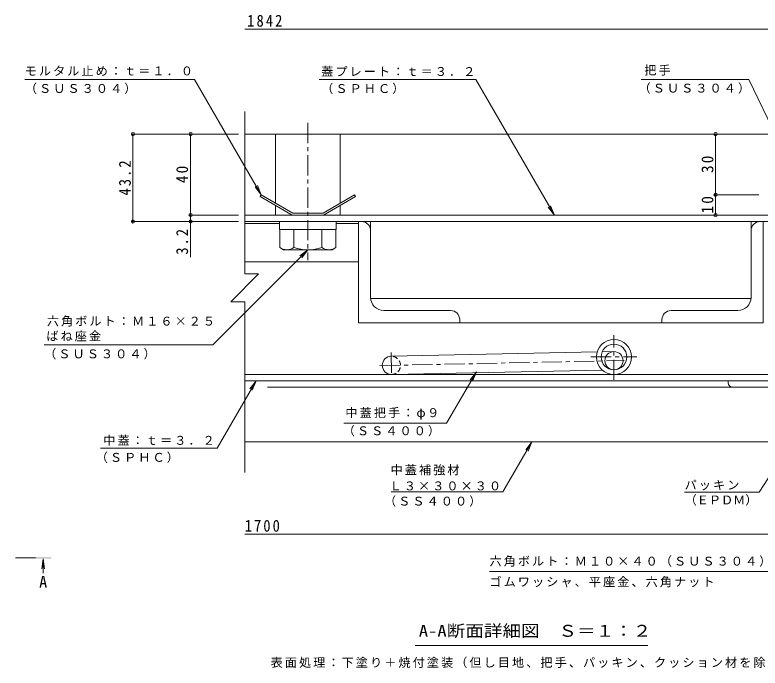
# Model space of a CAD drawing. Units: millimetres at full size, sheet at 1:10, with parts at other scales. Extents: x -2670 to 2753, y -1962 to 1808.
# Drawn here: x -285 to 1557, y 194 to 1808 of the extents above; entities that cross this region are included whole.
import ezdxf
from ezdxf.enums import TextEntityAlignment as Align

# ---------------------------------------------------------------- set-up
doc = ezdxf.new("R2010")
doc.units = ezdxf.units.MM
doc.header["$LTSCALE"] = 10
doc.header["$PDMODE"] = 32
doc.header["$PDSIZE"] = 8
doc.linetypes.add('CHAIN1', pattern=[8, 5, -1, 1, -1])
doc.linetypes.add('DASHED1', pattern=[1.8, 1.2, -0.6])
for name, color, linetype, lineweight in [('0-2_仕上', 3, 'Continuous', 9), ('0-5_寸法', 7, 'DASHED1', 9), ('D-2', 3, 'Continuous', 9), ('D-3', 4, 'Continuous', 9), ('D-5', 7, 'Continuous', 9), ('D-6', 6, 'Continuous', 9), ('D-8', 5, 'Continuous', 5), ('D-9', 134, 'Continuous', 5), ('D-A', 3, 'Continuous', 9), ('D-B', 6, 'Continuous', 9), ('D-C', 5, 'Continuous', 5), ('D-F', 7, 'Continuous', 9)]:
    doc.layers.add(name, color=color, linetype=linetype, lineweight=lineweight)
doc.styles.add('ＭＳ ゴシック', font='')
doc.styles.get('ＭＳ ゴシック').set_extended_font_data('MS Gothic')

msp = doc.modelspace()

# ---------------------------------------------------------------- linework, layer by layer
at = {"layer": '0-2_仕上', "color": 4, "linetype": 'CHAIN1'}
msp.add_line((-233.38, 466.44), (-284.66, 466.44), dxfattribs=at)
at = {"layer": '0-2_仕上', "color": 4}
for q in [(-218.01, 439.65), (-211.49, 439.65), (-214.75, 428.83)]:
    msp.add_line((-214.75, 464.44), q, dxfattribs=at)
msp.add_solid([(-234.75, 464.44), (-234.75, 468.44), (-194.75, 464.44), (-194.75, 468.44)], dxfattribs=at)
at = {"layer": 'D-2'}
for p, q in [((1921.3, 1313.54), (283.3, 1313.54)), ((283.3, 1297.54), (1921.3, 1297.54))]:
    msp.add_line(p, q, dxfattribs=at)
at = {"layer": 'D-2', "linetype": 'CHAIN1'}
for p, q in [((1195.8, 906.05), (1195.8, 1017.03)), ((1139.06, 962.79), (1252.54, 962.79))]:
    msp.add_line(p, q, dxfattribs=at)
at = {"layer": 'D-2'}
for radius in [43.25, 31.75]:
    msp.add_circle((1195.8, 962.79), radius, dxfattribs=at)
at = {"layer": 'D-3'}
for p, q in [((1908.3, 1513.54), (283.3, 1513.54)), ((324.11, 1363.54), (321.61, 1359.21)), ((324.11, 1363.54), (402.05, 1318.54)), ((554.99, 1363.54), (477.05, 1318.54)), ((554.99, 1363.54), (557.49, 1359.21)), ((321.61, 1359.21), (400.71, 1313.54)), ((557.49, 1359.21), (478.39, 1313.54)), ((400.71, 1313.54), (478.39, 1313.54)), ((402.05, 1318.54), (477.05, 1318.54))]:
    msp.add_line(p, q, dxfattribs=at)
at = {"layer": 'D-5'}
for p, q in [((-260.1, 1648.29), (158.83, 1648.29)), ((467.01, 1648.29), (854.19, 1648.29)), ((1048.48, 1313.54), (854.19, 1648.29)), ((1529.14, 1648.29), (1262.95, 1648.29)), ((1529.14, 1648.29), (1609.55, 1481.2)), ((324.11, 1363.54), (314.49, 1386.61)), ((1048.48, 1313.54), (1033.22, 1333.34)), ((1048.48, 1313.54), (1038.86, 1336.61)), ((204.55, 992.54), (439.55, 1227.54)), ((439.55, 1227.54), (419.72, 1212.32)), ((439.55, 1227.54), (424.33, 1207.71)), ((204.55, 992.54), (-212.43, 992.54)), ((855.81, 926.19), (840.55, 906.39)), ((855.81, 926.19), (846.19, 903.12)), ((214.96, 737.72), (311.2, 903.54)), ((311.2, 903.54), (295.94, 883.74)), ((311.2, 903.54), (301.58, 880.46)), ((1555.06, 628.42), (1706.79, 866.52)), ((-72.77, 737.72), (214.96, 737.72)), ((921.1, 629.59), (993.04, 753.54)), ((993.04, 753.54), (977.77, 733.74)), ((993.04, 753.54), (983.42, 730.46)), ((645.02, 629.59), (921.1, 629.59)), ((1370.49, 628.42), (1555.06, 628.42)), ((888.11, 432.41), (1582.84, 432.41)), ((1279.81, 250.2), (704.81, 250.2))]:
    msp.add_line(p, q, dxfattribs=at)
for points in [[(158.83, 1648.29), (324.11, 1363.54), (308.84, 1383.34)], [(528.42, 799.27), (782.15, 799.27), (855.81, 926.19)]]:
    msp.add_lwpolyline(points, dxfattribs=at)
at = {"layer": 'D-6'}
for p, q in [((283.3, 1297.54), (1988.3, 1297.54)), ((283.3, 1292.54), (369.55, 1292.54)), ((509.55, 1292.54), (564.55, 1292.54)), ((283.3, 1197.54), (564.55, 1197.54)), ((645.33, 964.53), (1154.36, 975.18)), ((1166.68, 975.44), (1195.33, 976.03)), ((646.27, 919.54), (1167.1, 930.43)), ((1195.8, 931.03), (1196.27, 931.04))]:
    msp.add_line(p, q, dxfattribs=at)
at = {"layer": 'D-6', "linetype": 'CHAIN1'}
for p, q in [((645.14, 973.54), (646.39, 913.67)), ((617.28, 941.45), (1221.08, 954.07))]:
    msp.add_line(p, q, dxfattribs=at)
at = {"layer": 'D-6'}
msp.add_circle((1195.8, 953.54), 22.5, dxfattribs=at)
msp.add_arc((645.8, 942.04), 22.5, 90, 270, dxfattribs=at)
at = {"layer": 'D-6', "linetype": 'DASHED1'}
msp.add_arc((645.8, 942.04), 22.5, 270, 90, dxfattribs=at)
at = {"layer": 'D-8'}
for p, q in [((564.55, 1297.54), (1564.55, 1297.54)), ((564.55, 1047.54), (564.55, 1297.54))]:
    msp.add_line(p, q, dxfattribs=at)
msp.add_lwpolyline([(1564.55, 1297.54), (1564.55, 1047.54), (564.55, 1047.54)], dxfattribs=at)
at = {"layer": 'D-9'}
for p, q in [((564.55, 1047.54), (564.55, 1297.54)), ((575.27, 1297.54), (567.72, 1297.54)), ((594.55, 1110.01), (594.55, 1275.09)), ((1534.55, 1110.01), (1534.55, 1275.09)), ((627.02, 1077.54), (792.1, 1077.54)), ((1502.08, 1077.54), (1337, 1077.54)), ((814.55, 1055.09), (814.55, 1047.54)), ((1314.55, 1055.09), (1314.55, 1047.54)), ((814.55, 1047.54), (564.55, 1047.54)), ((1314.55, 1047.54), (1564.55, 1047.54))]:
    msp.add_line(p, q, dxfattribs=at)
for centre, radius, start, end in [((572.05, 1275.04), 22.5, 0.11869, 89.87078), ((1557.05, 1275.04), 22.5, 90.12922, 179.88131), ((627.05, 1110.04), 32.5, 180.05807, 269.94193), ((1502.05, 1110.04), 32.5, 270.05807, 359.94193), ((792.05, 1055.04), 22.5, 0.12922, 89.88131), ((1337.05, 1055.04), 22.5, 90.11869, 179.87078)]:
    msp.add_arc(centre, radius, start, end, dxfattribs=at)
at = {"layer": 'D-A'}
for p, q in [((1913.8, 919.54), (283.3, 919.54)), ((283.3, 903.54), (1913.8, 903.54))]:
    msp.add_line(p, q, dxfattribs=at)
at = {"layer": 'D-B', "color": 4}
for p, q in [((1534.55, 1297.54), (594.55, 1297.54)), ((1534.55, 1107.54), (1534.55, 1297.54))]:
    msp.add_line(p, q, dxfattribs=at)
at = {"layer": 'D-B'}
for p, q in [((1478.3, 903.54), (339.83, 903.54)), ((1478.3, 903.54), (1628.3, 903.54)), ((1478.3, 898.54), (1478.3, 903.54)), ((1488.3, 888.54), (339.83, 888.54)), ((1488.3, 888.54), (1593.3, 888.54)), ((1623.3, 753.54), (283.3, 753.54))]:
    msp.add_line(p, q, dxfattribs=at)
at = {"layer": 'D-B', "color": 4}
msp.add_lwpolyline([(594.55, 1297.54), (594.55, 1107.54), (1534.55, 1107.54)], dxfattribs=at)
at = {"layer": 'D-B'}
msp.add_arc((1488.3, 898.54), 10, 180, 270, dxfattribs=at)
at = {"layer": 'D-C', "color": 2, "linetype": 'CHAIN1', "lineweight": 9}
msp.add_line((439.55, 1541.22), (439.55, 1201.91), dxfattribs=at)
at = {"layer": 'D-C', "color": 2, "lineweight": 9}
for p, q in [((359.55, 1513.54), (359.55, 1343.08)), ((359.55, 1513.54), (519.55, 1513.54)), ((519.55, 1513.54), (519.55, 1343.08)), ((359.55, 1337.3), (359.55, 1313.54)), ((519.55, 1337.3), (519.55, 1313.54)), ((359.55, 1313.54), (519.55, 1313.54))]:
    msp.add_line(p, q, dxfattribs=at)
at = {"layer": 'D-C', "color": 134}
for p, q in [((369.55, 1297.54), (369.55, 1277.54)), ((369.55, 1297.54), (509.55, 1297.54)), ((509.55, 1297.54), (509.55, 1277.54)), ((369.55, 1277.54), (509.55, 1277.54))]:
    msp.add_line(p, q, dxfattribs=at)
at = {"layer": 'D-C'}
for p, q in [((370.27, 1277.54), (370.27, 1232.9)), ((508.83, 1277.54), (370.27, 1277.54)), ((404.91, 1232.9), (404.91, 1277.54)), ((474.19, 1232.9), (474.19, 1277.54)), ((508.83, 1232.9), (508.83, 1277.54)), ((379.55, 1227.54), (370.27, 1232.9))]:
    msp.add_line(p, q, dxfattribs=at)
msp.add_lwpolyline([(379.55, 1227.54), (499.55, 1227.54), (508.83, 1232.9)], dxfattribs=at)
for centre, radius, start, end in [((390.72, 1268.31), 40.89, 240, 265.61574), ((386.51, 1261.71), 34.18, 271.81354, 302.57069), ((439.55, 1342.18), 114.64, 252.41203, 287.58795), ((492.59, 1261.71), 34.18, 237.42929, 268.18645), ((488.39, 1268.31), 40.89, 274.38425, 299.99998)]:
    msp.add_arc(centre, radius, start, end, dxfattribs=at)
at = {"layer": 'D-F'}
for p, q in [((2033.3, 1772.53), (283.3, 1772.53)), ((283.3, 1569.3), (283.3, 1167.95)), ((268.3, 1513.54), (4.15, 1513.54)), ((7.15, 1297.54), (7.15, 1513.54)), ((149.65, 1313.54), (149.65, 1513.54)), ((1446.9, 1363.54), (1446.9, 1513.54)), ((1443.9, 1363.54), (1554.11, 1363.54)), ((1446.9, 1313.54), (1446.9, 1363.54)), ((268.3, 1313.54), (144.65, 1313.54)), ((149.65, 1297.54), (149.65, 1313.54)), ((4.15, 1297.54), (268.3, 1297.54)), ((149.65, 1297.54), (149.65, 1209.03)), ((317.71, 1167.95), (248.89, 1099.13)), ((283.3, 1167.95), (317.71, 1167.95)), ((283.3, 1099.13), (248.89, 1099.13)), ((283.3, 1099.13), (283.3, 677)), ((1678.29, 524.64), (283.3, 524.64))]:
    msp.add_line(p, q, dxfattribs=at)
for p in [(7.15, 1513.54), (149.65, 1513.54), (1446.9, 1513.54), (1446.9, 1363.54), (149.65, 1313.54), (1446.9, 1313.54), (7.15, 1297.54), (149.65, 1297.54)]:
    msp.add_point(p, dxfattribs=at)

# ---------------------------------------------------------------- texts
at = {"layer": '0-5_寸法', "color": 2, "style": 'ＭＳ ゴシック'}
msp.add_text('A', height=29.33, dxfattribs=at).set_placement((-224.75, 383.74), align=Align.BOTTOM_LEFT)
at = {"layer": 'D-5', "style": 'ＭＳ ゴシック'}
msp.add_text('（ＥＰＤＭ）', height=21.99, dxfattribs=at).set_placement((1370.49, 591.86), align=Align.BOTTOM_LEFT)
at = {"layer": 'D-5', "color": 2, "style": 'ＭＳ ゴシック', "width": 1.15}
msp.add_text('A-A断面詳細図\u3000Ｓ＝１：２', height=29.33, dxfattribs=at).set_placement((713.56, 262.7), align=Align.BOTTOM_LEFT)
at = {"layer": 'D-5', "char_height": 21.99, "attachment_point": 7, "style": 'ＭＳ ゴシック'}
for s, insert in [('\\T1.17;モルタル止め：ｔ＝１．０', (-260.5, 1657.29)), ('\\T1.17;蓋プレート：ｔ＝３．２', (472.34, 1655.84)), ('\\T1.17;把手', (1270.98, 1658.13)), ('\\T1.17;（ＳＵＳ３０４）', (-260.1, 1612.38)), ('\\T1.17;（ＳＰＨＣ）', (472.34, 1612.17)), ('\\T1.17;（ＳＵＳ３０４）', (1256.55, 1613.22)), ('\\T1.17;六角ボルト：Ｍ１６×２５', (-205.9, 1037.9)), ('\\T1.17;ばね座金', (-206.95, 1001.17)), ('\\T1.17;（ＳＵＳ３０４）', (-212.43, 956.68)), ('\\T1.17;中蓋把手：φ９', (532.14, 808.16)), ('\\T1.17;（ＳＳ４００）', (525.49, 766.62)), ('\\T1.17;中蓋：ｔ＝３．２', (-66.33, 743.41)), ('\\T1.17;（ＳＰＨＣ）', (-85.01, 700.85)), ('\\T1.17;中蓋補強材', (643.74, 670.09)), ('\\T1.17;Ｌ３×３０×３０', (641.39, 632.9)), ('\\T1.17;パッキン', (1370.49, 633.24)), ('\\T1.17;（ＳＳ４００）', (627.55, 592.76)), ('\\T1.17;六角ボルト：Ｍ１０×４０（ＳＵＳ３０４）', (888.11, 444.43)), ('\\T1.17;ゴムワッシャ、平座金、六角ナット', (888.11, 393.61)), ('\\T1.17;表面処理：下塗り＋焼付塗装（但し目地、把手、パッキン、クッション材を除く）', (347.31, 194.07))]:
    msp.add_mtext(s, dxfattribs=dict(at, insert=insert))
at = {"layer": 'D-F', "color": 2, "char_height": 29.33, "attachment_point": 7, "style": 'ＭＳ ゴシック'}
for s, insert in [('\\T1.28;\\W0.9;1842', (289.47, 1778.53)), ('\\T1.28;\\W0.9;1700', (283.3, 530.64))]:
    msp.add_mtext(s, dxfattribs=dict(at, insert=insert))
at = {"layer": 'D-F', "color": 2, "char_height": 29.33, "attachment_point": 7, "rotation": 90, "style": 'ＭＳ ゴシック'}
for s, insert in [('\\T1.27;\\W0.95;30', (1441.9, 1417.29)), ('\\T1.28;\\W0.9;43.2', (2.15, 1361.79)), ('\\T1.27;\\W0.95;40', (143.65, 1392.29)), ('\\T1.27;\\W0.95;10', (1441.9, 1317.29)), ('\\T1.27;\\W0.9;3.2', (143.65, 1215.57))]:
    msp.add_mtext(s, dxfattribs=dict(at, insert=insert))

doc.saveas('drawing.dxf')
